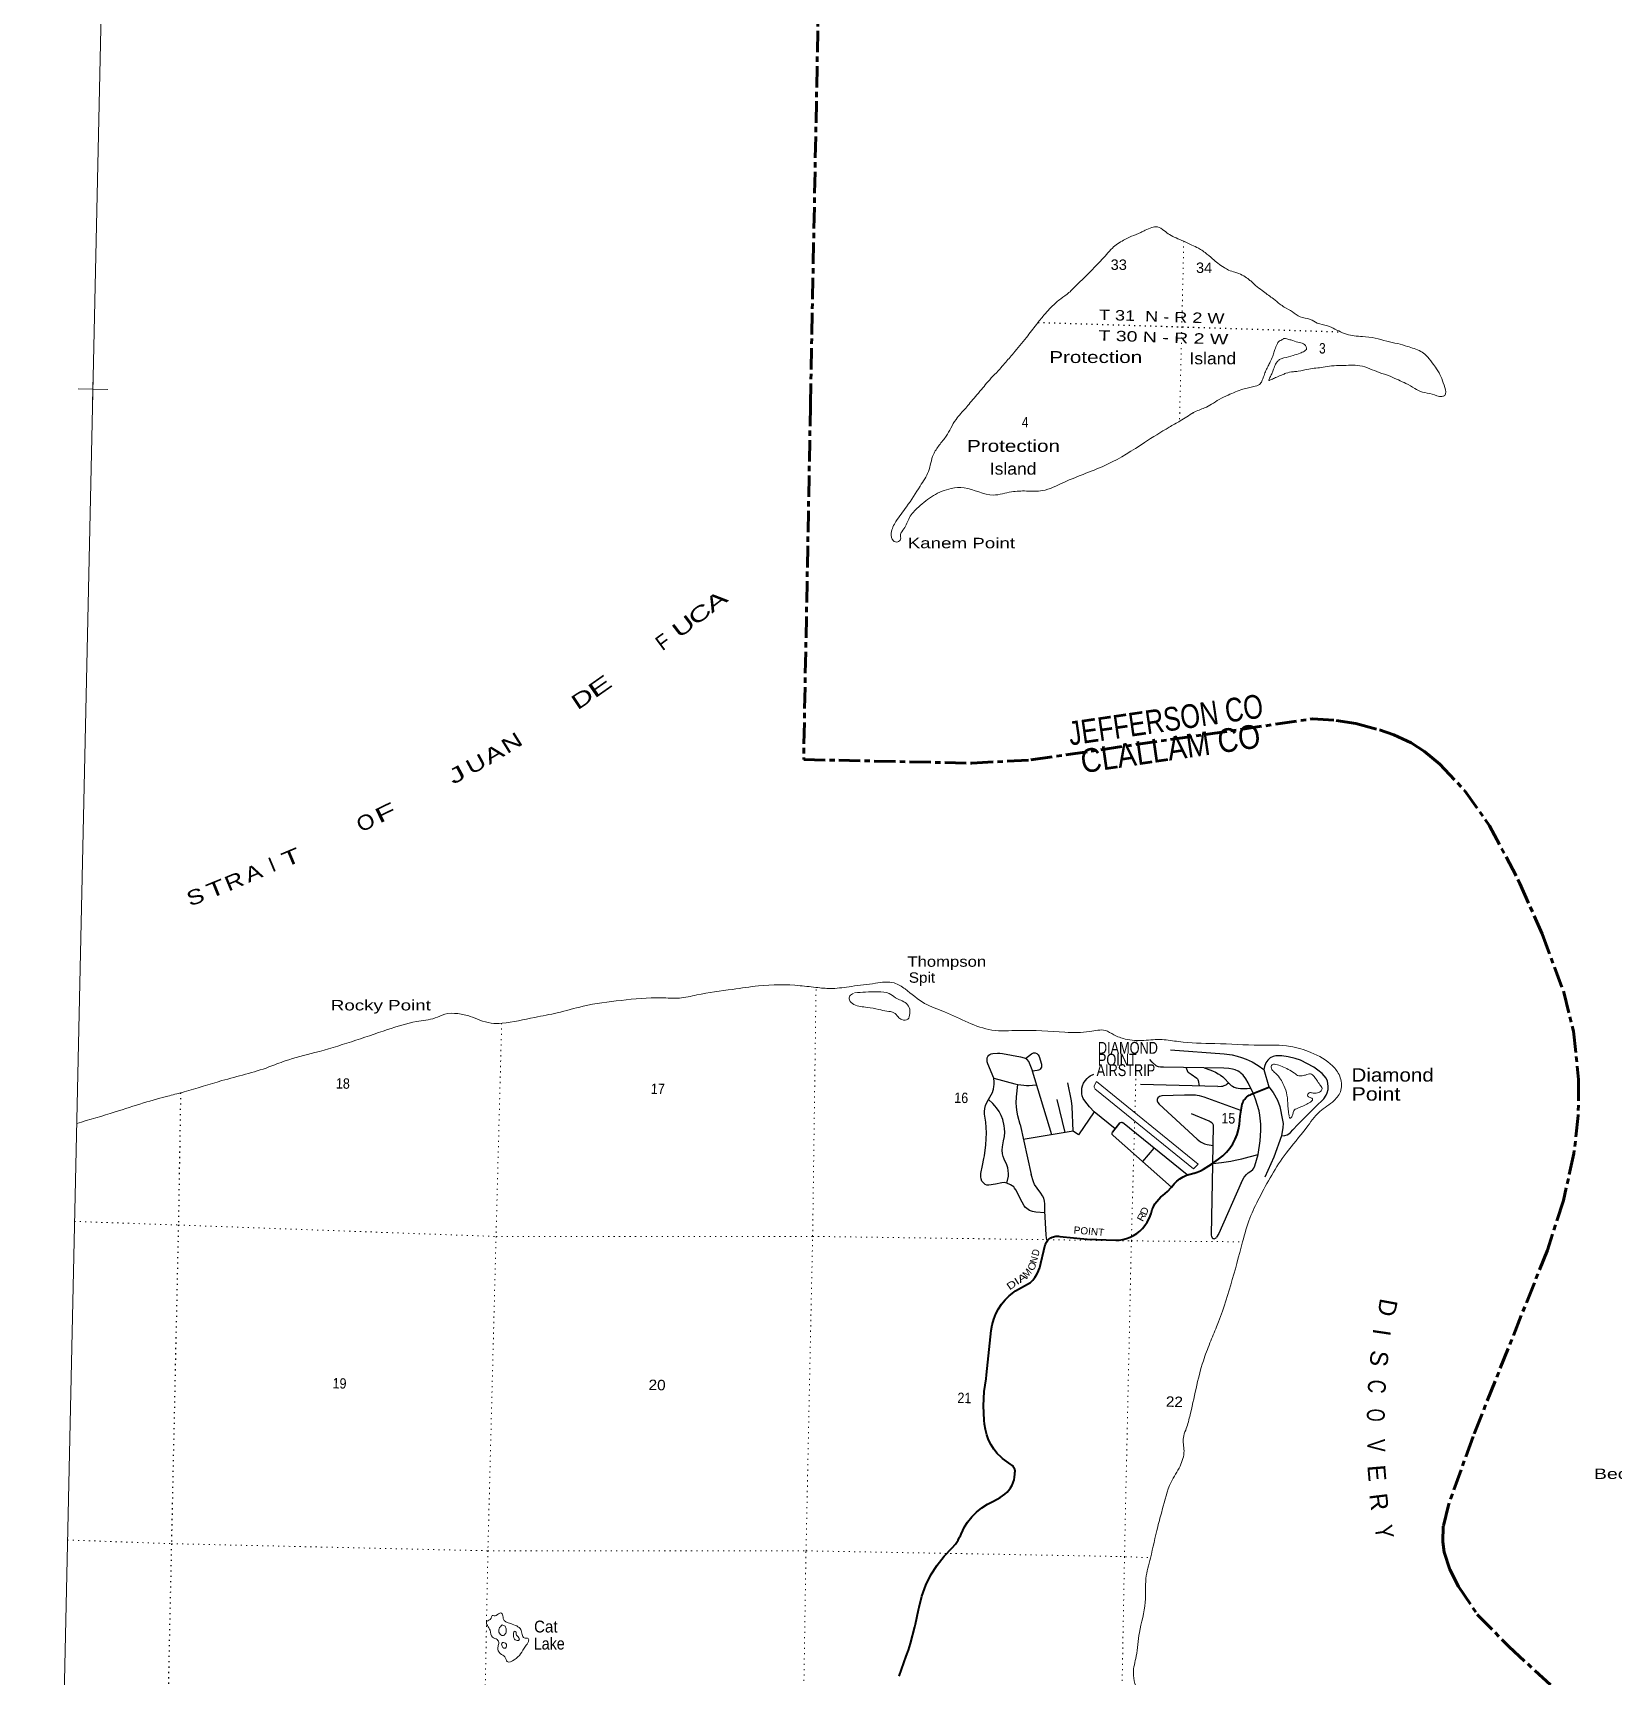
# Model space of a CAD drawing. Header units: feet. Extents: x -493433 to -244333, y 184684 to 373072.
# Drawn here: x -493183 to -466572, y 213265 to 240933 of the extents above; entities that cross this region are included whole.
import ezdxf
from ezdxf.enums import TextEntityAlignment as Align

# ---------------------------------------------------------------- set-up
doc = ezdxf.new("R2010")
doc.units = ezdxf.units.FT
doc.header["$LTSCALE"] = 60
doc.linetypes.add('DOTTED', pattern=[1.5, 0.3, -1.2])
doc.linetypes.add('LONG_DASH_SHORT_DASH', pattern=[9.9, 6, -1.2, 1.5, -1.2])
for name, color, linetype, lineweight in [('11', 7, 'LONG_DASH_SHORT_DASH', 60), ('12', 7, 'LONG_DASH_SHORT_DASH', 13), ('26', 7, 'Continuous', 40), ('27', 7, 'Continuous', 13), ('29', 7, 'Continuous', 25), ('36', 7, 'Continuous', 13), ('39', 7, 'Continuous', 13), ('4', 7, 'Continuous', 13), ('41', 7, 'Continuous', 13), ('6', 7, 'DOTTED', 25), ('7', 7, 'DOTTED', 13)]:
    doc.layers.add(name, color=color, linetype=linetype, lineweight=lineweight)
doc.layers.add('42', color=7, linetype='Continuous')

msp = doc.modelspace()

# ---------------------------------------------------------------- linework, layer by layer
at = {"layer": '11'}
msp.add_line((-480089.23, 234668.75), (-479182.72, 280614.02), dxfattribs=at)
for points in [[(-480089.23, 234668.75), (-480202.81, 228696.8), (-477369.69, 228636.13), (-476375.2, 228691.5), (-471632.82, 229381.83)], [(-471632.82, 229381.83), (-471234.72, 229356.59), (-470903.33, 229303.35), (-470506.25, 229196.03), (-470265.15, 229111.66), (-469975.95, 228980.52), (-469746.38, 228833.82), (-469488.23, 228620.65), (-469070.9, 228168.89), (-468652.1, 227583.04), (-468141.1, 226611.77), (-467769.3, 225760.6), (-467404.07, 224782.36), (-467240.76, 224124.62), (-467154.84, 223312.83), (-467159.67, 222703.33), (-467232.65, 222064.25), (-467407.43, 221272.14), (-467678.41, 220438.29), (-468931.87, 217296.94), (-469346.2, 216145.6), (-469432.54, 215789.87), (-469439.98, 215526.76), (-469415.63, 215350.2), (-469322.25, 215058.66), (-469175.82, 214774.76), (-468862.43, 214303.99), (-468327.75, 213763.83), (-466917.5, 212460.18)]]:
    msp.add_lwpolyline(points, dxfattribs=at)
at = {"layer": '26'}
msp.add_line((-472679.53, 223055.16), (-472369.45, 223183.9), dxfattribs=at)
for points in [[(-477176.19, 217814.14), (-477161.76, 218055.1), (-477131.32, 218272.59), (-477127.08, 218335.17), (-477045.53, 219085.59), (-477029.53, 219180.35), (-477003.72, 219272.9), (-476968.37, 219362.26), (-476923.87, 219447.43), (-476870.72, 219527.48), (-476809.49, 219601.54), (-476740.85, 219668.79), (-476665.56, 219728.5), (-476635.14, 219749.22), (-476382.26, 219894.51), (-476343.7, 219933.14), (-476309.39, 219975.59), (-476279.71, 220021.39), (-476254.98, 220070.04), (-476235.46, 220121.01), (-476234.28, 220124.71), (-476133.85, 220528.13), (-476133.31, 220529.8), (-476125.43, 220550.18), (-476115.46, 220569.62), (-476103.51, 220587.91), (-476089.72, 220604.86), (-476074.23, 220620.26), (-476057.21, 220633.97), (-476038.86, 220645.82), (-476019.36, 220655.69), (-475998.95, 220663.47), (-475977.83, 220669.07), (-475956.24, 220672.43), (-475934.42, 220673.52), (-475912.6, 220672.32), (-475891.03, 220668.84), (-475430.98, 220620.78), (-474948.56, 220604.81), (-474890.44, 220607.55), (-474826.93, 220616.95), (-474764.76, 220632.94), (-474704.6, 220655.34), (-474647.11, 220683.9), (-474592.92, 220718.31), (-474542.62, 220758.2), (-474496.77, 220803.14), (-474455.87, 220852.61), (-474420.36, 220906.09), (-474381.83, 220979), (-474351.13, 221055.53), (-474332.06, 221120.31), (-474312.26, 221168.55), (-474287.53, 221214.45), (-474258.13, 221257.51), (-474224.4, 221297.27), (-474186.69, 221333.28), (-474155.59, 221357.92), (-474078.58, 221423.14), (-474008.8, 221496.04), (-473963.58, 221552.7), (-473917.4, 221596.82), (-473866.86, 221635.86), (-473812.52, 221669.41), (-473754.97, 221697.09), (-473694.84, 221718.61), (-473632.79, 221733.72), (-473630.24, 221734.19), (-473629.59, 221734.35), (-473574.21, 221750.82), (-473520.85, 221773), (-473470.1, 221800.63), (-473334.9, 221883.9), (-473258.48, 221940.29), (-473215.51, 221968.81), (-473146.37, 222023.48), (-473083.32, 222085.07), (-473027.05, 222152.91), (-472978.19, 222226.26), (-472937.26, 222304.32), (-472904.71, 222386.23), (-472880.9, 222471.1), (-472866.09, 222557.98), (-472853.24, 222694.81), (-472816.78, 222893.38), (-472810.02, 222916.74), (-472800.86, 222939.26), (-472789.39, 222960.71), (-472775.74, 222980.83), (-472760.06, 222999.42), (-472742.53, 223016.27), (-472723.33, 223031.19), (-472702.68, 223044.03), (-472680.8, 223054.63), (-472679.53, 223055.16)], [(-478594.13, 213264.27), (-478479, 213601.89), (-478437.85, 213704.13), (-478406.46, 213813.46), (-478332.26, 214094.75), (-478320.09, 214139.65), (-478268.41, 214378.47), (-478259.79, 214425.32), (-478212.49, 214612.77), (-478145.86, 214794.24), (-478060.62, 214967.76), (-477957.7, 215131.42), (-477838.25, 215283.43), (-477703.56, 215422.11), (-477699.82, 215426.13), (-477647.93, 215488.59), (-477602.85, 215556.14), (-477578.22, 215603.02), (-477564.99, 215628.19), (-477553.4, 215653.02), (-477495.85, 215776.33), (-477444.53, 215854.99), (-477373.46, 215944.04), (-477293.47, 216025.16), (-477205.45, 216097.48), (-477110.34, 216160.21), (-477009.2, 216212.64), (-476895.09, 216272.74), (-476853.28, 216297.59), (-476814.3, 216326.67), (-476778.57, 216359.67), (-476746.49, 216396.22), (-476718.4, 216435.92), (-476694.61, 216478.34), (-476675.39, 216523.02), (-476660.95, 216569.46), (-476651.44, 216617.15), (-476647.07, 216664.48), (-476646.63, 216689.39), (-476643.36, 216714.48), (-476643.51, 216724.51), (-476644.92, 216736.24), (-476647.56, 216747.75), (-476651.38, 216758.92), (-476656.35, 216769.63), (-476662.41, 216779.77), (-476669.5, 216789.21), (-476677.53, 216797.87), (-476686.43, 216805.63), (-476696.09, 216812.42), (-476713.7, 216826.77), (-476856.93, 216930), (-476878.68, 216949.16), (-476942.5, 217013.73), (-476999.22, 217084.62), (-477048.22, 217161.05), (-477088.96, 217242.18), (-477121, 217327.13), (-477143.98, 217414.96), (-477157.66, 217504.71), (-477165.35, 217572.99), (-477176.19, 217814.14)]]:
    msp.add_lwpolyline(points, dxfattribs=at)
at = {"layer": '29'}
for p, q in [((-476024.88, 222379.17), (-476347.87, 223453.03)), ((-473229.15, 223193), (-474530.69, 223227.69)), ((-475940.75, 222976.05), (-475802.67, 222419.25)), ((-474956.93, 222481.54), (-475313.09, 222765.3)), ((-476559.64, 222552.04), (-476371.71, 221709.15)), ((-474877.14, 222578.73), (-475000.74, 222425.19)), ((-473745.81, 221703.82), (-474834.47, 222584.37)), ((-474992.83, 222369.64), (-474009.32, 221498.74)), ((-474304.14, 222153.58), (-474494.76, 221927.76))]:
    msp.add_line(p, q, dxfattribs=at)
for points in [[(-477000.1, 223334.35), (-477102.2, 223573.78), (-477112, 223608.12), (-477115.27, 223649), (-477112, 223676.8), (-477103.83, 223698.05), (-477085.86, 223717.67), (-477067.88, 223730.75), (-477045, 223740.57), (-477015.59, 223747.11), (-476938.79, 223753.65), (-476899.57, 223753.65), (-476852.19, 223748.74), (-476549.88, 223693.15), (-476489.42, 223676.8), (-476475.13, 223671.07), (-476463.28, 223663.71), (-476448.57, 223650.63), (-476414.26, 223609.75), (-476404.05, 223592.59), (-476347.87, 223453.03)], [(-476465.56, 223665.73), (-476366.46, 223743.02), (-476346.85, 223753.65), (-476332.15, 223757.73), (-476315.81, 223759.37), (-476303.55, 223757.73), (-476274.96, 223746.29), (-476263.52, 223738.93), (-476254.53, 223728.3), (-476239.82, 223696.42), (-476200.61, 223569.69), (-476195.7, 223544.35), (-476195.7, 223532.09), (-476198.16, 223518.19), (-476207.14, 223501.84), (-476223.48, 223482.21), (-476233.29, 223475.67), (-476247.99, 223468.31), (-476270.05, 223463.41), (-476347.87, 223453.03)], [(-472625.69, 223070.97), (-472715.57, 223254.1), (-472756.02, 223323.6), (-472803.81, 223381.64), (-472839.36, 223419.25), (-472859.38, 223434.78), (-472885.51, 223450.32), (-472935.77, 223471.58), (-472982.34, 223484.66), (-473041.98, 223492.83), (-473130.62, 223499.37), (-474143.74, 223515.72), (-474195.62, 223520.63), (-474225.44, 223525.53), (-474246.28, 223530.44), (-474267.52, 223541.89), (-474333.29, 223600.75), (-474375.8, 223648.3)], [(-474025.47, 223811.77), (-473120.02, 223741.36), (-472987.66, 223723.38), (-472905.95, 223705.39), (-472829.15, 223680.86), (-472749.08, 223651.43), (-472652.67, 223607.28), (-472549.73, 223546.78), (-472453.32, 223481.38)], [(-472155.39, 222359.61), (-472099.55, 222369.49), (-472063.6, 222380.93), (-472033.37, 222397.28), (-472003.96, 222420.17), (-471964.74, 222462.69), (-471879.77, 222550.98), (-471582.37, 222851.85), (-471445.11, 222985.93), (-471402.62, 223044.8), (-471386.28, 223084.04), (-471369.94, 223142.9), (-471369.94, 223198.5), (-471379.74, 223280.25), (-471405.89, 223332.58), (-471471.25, 223411.07), (-471543.15, 223469.93), (-471615.05, 223515.71), (-471837.28, 223633.44), (-471928.79, 223666.15), (-472043.17, 223692.31), (-472151.02, 223708.66), (-472252.33, 223708.66), (-472294.82, 223698.85), (-472347.11, 223672.69), (-472389.59, 223633.44), (-472419.01, 223590.93), (-472441.88, 223528.8), (-472453.32, 223481.38)], [(-477092.4, 222972.86), (-477044.19, 223051.34), (-477024.99, 223091.41), (-477013.14, 223128.2), (-477008.65, 223147.82), (-477000.07, 223193.6), (-476996.39, 223228.76), (-476995.17, 223268.82), (-477000.1, 223334.35)], [(-477000.1, 223334.35), (-476645.88, 223237.76), (-476595.23, 223226.31), (-476495.55, 223213.23), (-476448.57, 223209.96), (-476404.04, 223209.96), (-476350.12, 223213.23), (-476279.6, 223221.84)], [(-475313.09, 222765.3), (-475391.75, 222848.6), (-475468.55, 222948.34), (-475495.11, 222987.58), (-475512.67, 223033.37), (-475517.98, 223067.7), (-475520.84, 223126.57), (-475517.57, 223162.54), (-475506.54, 223205.05), (-475489.8, 223245.94), (-475462.42, 223288.45), (-475430.97, 223327.69), (-475408.5, 223348.95), (-475378.68, 223370.21), (-475316.34, 223401.76)], [(-473763.12, 223509.06), (-473737.27, 223447.05), (-473731.97, 223438.87), (-473725.83, 223432.33), (-473680.08, 223401.27), (-473582.04, 223330.96), (-473573.46, 223323.59), (-473565.29, 223310.51), (-473559.16, 223293.35), (-473545.55, 223201.43)], [(-473460.07, 223504.69), (-473363.9, 223474.02), (-473318.96, 223457.67), (-473270.75, 223433.96), (-473224.18, 223407.8), (-473183.33, 223382.46), (-473145.75, 223353.84), (-473113.07, 223323.59), (-473046.89, 223254.1)], [(-472453.32, 223481.38), (-472369.98, 223188.69), (-472294.82, 223090.58), (-472222.92, 222963.04), (-472186.97, 222858.39), (-472137.95, 222626.2), (-472131.41, 222570.61), (-472134.68, 222501.93), (-472155.39, 222359.61)], [(-476559.64, 222552.04), (-476598.09, 222698.16), (-476614.43, 222792.99), (-476620.97, 222856.76), (-476622.6, 222913.99), (-476617.7, 223020.28), (-476596.12, 223226.5)], [(-475664.69, 222438.57), (-475684.25, 222853.5), (-475695.69, 222949.98), (-475752.97, 223252.44)], [(-472841.17, 222786.63), (-473461.52, 223013.74), (-473536.69, 223036.63), (-473576.72, 223043.17), (-473605.32, 223046.44), (-473788.33, 223046.44), (-474173.97, 223033.36), (-474209.1, 223025.18), (-474239.33, 223003.93), (-474253.22, 222976.13), (-474249.14, 222951.61), (-474236.88, 222922.17), (-474216.45, 222892.74), (-473579.17, 222307.36), (-473521.97, 222261.57), (-473487.66, 222241.96), (-473454.97, 222227.24), (-473409.23, 222215.79), (-473306.49, 222200.21)], [(-473229.15, 223193), (-473164.54, 223195.23), (-473144.93, 223199.32), (-473119.6, 223207.5), (-473086.92, 223223.03), (-473069.76, 223236.11), (-473046.89, 223254.1)], [(-473046.89, 223254.1), (-473002.36, 223209.95), (-472981.94, 223195.23), (-472954.16, 223180.51), (-472922.29, 223170.7), (-472887.98, 223164.98), (-472846.31, 223158.44), (-472811.18, 223155.99), (-472737.64, 223156.81), (-472672.28, 223163.35)], [(-472550.87, 222050.18), (-472514.58, 222279.56), (-472508.86, 222362.95), (-472503.14, 222456.16), (-472504.77, 222560.8), (-472514.58, 222657.28), (-472521.11, 222711.24), (-472534.19, 222779.91), (-472593.01, 222979.4), (-472625.69, 223070.97)], [(-476782.06, 221567.19), (-476821.14, 221574.81), (-476867.72, 221573.18), (-476972.3, 221550.29), (-477086.68, 221530.66), (-477118.54, 221532.3), (-477145.51, 221543.75), (-477187.99, 221579.72), (-477200.25, 221597.71), (-477214.14, 221638.58), (-477219.86, 221672.92), (-477220.67, 221730.15), (-477194.53, 221864.23), (-477168.38, 221978.69), (-477157.76, 222022.84), (-477135.7, 222210.88), (-477125.9, 222410.37), (-477135.7, 222590.23), (-477155.31, 222727.58), (-477157.75, 222771.73), (-477152.04, 222822.42), (-477141.41, 222869.84), (-477129.17, 222900.91), (-477092.4, 222972.86)], [(-476782.06, 221567.19), (-476755.79, 221681.1), (-476753.33, 221723.62), (-476759.05, 221775.94), (-476766.41, 221823.36), (-476781.93, 221874.05), (-476827.68, 221968.89), (-476843.21, 222011.4), (-476855.46, 222057.19), (-476859.55, 222117.69), (-476857.1, 222178.18), (-476848.93, 222212.52), (-476837.49, 222276.29), (-476822.78, 222353.15), (-476817.88, 222423.45), (-476818.69, 222485.59), (-476824.42, 222528.1), (-476850.56, 222636.02), (-476875.88, 222706.33), (-476912.66, 222773.37), (-476955.95, 222835.51), (-476981.29, 222868.21), (-477016.41, 222904.18), (-477092.4, 222972.86)], [(-475313.09, 222765.3), (-475576, 222377.54), (-475663.6, 222437.82)], [(-473301.53, 222540.1), (-473312.82, 222564.08), (-473329.98, 222582.07), (-473355.3, 222598.42), (-473375.73, 222608.23), (-473672.15, 222732.61)], [(-474992.83, 222369.64), (-475006.11, 222386.67), (-475009.38, 222396.48), (-475008.56, 222407.11), (-475000.74, 222425.19), (-474877.14, 222578.73), (-474865.58, 222586.97), (-474853.33, 222590.24), (-474845.15, 222588.61), (-474834.47, 222584.37)], [(-473332.47, 220659.94), (-473336.8, 220696.47), (-473311.19, 221877.72), (-473301.53, 222540.1)], [(-475664.69, 222438.57), (-475663.6, 222437.82), (-476504.21, 222300.34)], [(-472155.39, 222359.61), (-472286.65, 222004.85), (-472436.98, 221664.74)], [(-473313.63, 221896.94), (-473168.2, 221914.93), (-473008.06, 221937.82), (-472936.17, 221950.9), (-472825.05, 221975.43), (-472699.23, 222006.5), (-472550.87, 222050.18)], [(-472836.08, 221570.99), (-472785.01, 221664.75), (-472746.61, 221712.17), (-472717.2, 221736.7), (-472673.08, 221767.76), (-472641.21, 221792.29), (-472622.43, 221816.82), (-472608.53, 221857.7), (-472550.87, 222050.18)], [(-476100.27, 220592.86), (-476112.78, 220646.06), (-476121.77, 220691.85), (-476144.65, 221100.63), (-476141.38, 221218.36), (-476147.09, 221264.14), (-476160.99, 221309.93), (-476179.77, 221349.17), (-476206.74, 221394.96), (-476268.83, 221479.98), (-476315.4, 221540.48), (-476334.2, 221584.63), (-476371.71, 221709.15)], [(-476142.67, 221065.3), (-476294.98, 221074.47), (-476321.12, 221079.37), (-476348.9, 221087.55), (-476401.19, 221107.17), (-476424.07, 221120.25), (-476446.95, 221138.24), (-476466.56, 221156.22), (-476487.8, 221180.75), (-476525.38, 221246.15), (-476633.23, 221452.18), (-476651.2, 221483.25), (-476665.91, 221501.24), (-476692.06, 221520.86), (-476719.84, 221537.21), (-476782.06, 221567.19)], [(-472836.08, 221570.99), (-473211.35, 220719.78), (-473248.63, 220657.37)], [(-473332.47, 220659.94), (-473325.06, 220644.42), (-473314.44, 220635.43), (-473303, 220630.52), (-473290.75, 220629.7), (-473278.49, 220632.16), (-473268.69, 220637.06), (-473256.43, 220646.87), (-473248.63, 220657.37)]]:
    msp.add_lwpolyline(points, dxfattribs=at)
at = {"layer": '36'}
msp.add_lwpolyline([(-475270.08, 223277.91), (-473559.09, 221883.48), (-473638.53, 221804), (-475274.2, 223129.96), (-475291.81, 223146.68), (-475307.15, 223167.45), (-475311.67, 223183.71), (-475310.31, 223202.22)], close=True, dxfattribs=at)
at = {"layer": '39'}
msp.add_line((-473641.26, 234542.65), (-473651.3, 234532.07), dxfattribs=at)
for points in [[(-477473.73, 234612.91), (-477399.63, 234706.71), (-477312.16, 234807.21), (-477210.03, 234927.48), (-477122.4, 235034.03), (-477016.35, 235150.15), (-476902.14, 235270.08), (-476818.81, 235366.66), (-476670.9, 235538.13), (-476564.47, 235668.38), (-476451.82, 235804.51), (-476282.43, 236023.84), (-476157.19, 236177.78), (-476036.54, 236311.66), (-475947.44, 236397.98), (-475873.29, 236454.42), (-475735.28, 236559.53), (-475669.02, 236622.27), (-475579.76, 236714.63), (-475424.47, 236861.66), (-475312.32, 236979.63), (-475102.52, 237201.84), (-475004.75, 237310.12), (-474817.61, 237442.1), (-474684.74, 237506.96), (-474527.7, 237571.14), (-474452.03, 237609.37), (-474341.94, 237652.67), (-474244.78, 237666.04), (-474135.57, 237604.35), (-474042.7, 237535.05), (-473933.32, 237479.41), (-473801.73, 237425.16), (-473664.36, 237360.64), (-473552.97, 237304.94), (-473519.22, 237285.8), (-473444.04, 237233.16), (-473317.87, 237128.57), (-473229.2, 237053.33), (-473122.34, 236979.59), (-473046.88, 236937.04), (-472940.92, 236903.72), (-472817.28, 236853.73), (-472726.15, 236794.57), (-472674.81, 236754.73), (-472564.65, 236654.64), (-472457.9, 236576.86), (-472376.95, 236513.96), (-472291.92, 236452.96), (-472183.44, 236365.03), (-472110.17, 236316.49), (-471973.25, 236235.82), (-471844.45, 236153.38), (-471672.27, 236108.06), (-471555, 236046.14), (-471382.83, 236000.82), (-471320.98, 235976.84), (-471062.09, 235858.35), (-470794.94, 235820.42), (-470577.88, 235794.01), (-470385.77, 235740.05), (-470199.33, 235700.38), (-470035.27, 235653.28), (-469811.76, 235568.12), (-469724.78, 235505.04), (-469617.46, 235374.74), (-469547.54, 235277.82), (-469503.14, 235205.86), (-469459.36, 235111.71), (-469407.11, 234958.74), (-469406.64, 234829.48), (-469455.56, 234810.68), (-469619.84, 234849.71), (-469784.23, 234884.71), (-469913.7, 234942.94), (-470060.53, 235029.95), (-470187.98, 235088.12), (-470327.36, 235152.69), (-470513.2, 235214.56), (-470666.73, 235277.52), (-470838.8, 235326.87), (-471143.17, 235331.54), (-471312.76, 235324.27), (-471456.55, 235302.13), (-471695.31, 235272.61), (-471877.83, 235235.42), (-471954.68, 235227.52), (-472082.45, 235200.88), (-472145.7, 235174.41), (-472237.48, 235136.65), (-472306.94, 235104.3), (-472357.87, 235085.56), (-472370.07, 235081.87), (-472367.83, 235089.89), (-472350.55, 235131.8), (-472320.67, 235191.54), (-472296.83, 235251.44)], [(-472296.83, 235251.44), (-472264.27, 235335.33), (-472247.2, 235369.18), (-472220.01, 235404.75), (-472176.75, 235437.85), (-472117.7, 235458.38), (-471959.2, 235502.31), (-471843.29, 235537.37), (-471769.63, 235575.65), (-471738.63, 235603.04), (-471768.64, 235684.68), (-471854.45, 235717.43), (-471964.44, 235750.87), (-472032.45, 235770.99), (-472066.48, 235780.04), (-472114.73, 235785.46), (-472157.77, 235760.44), (-472196.66, 235739.34), (-472232.31, 235689.87), (-472266.94, 235604.02), (-472289.21, 235527.91), (-472304.42, 235487.95), (-472345.32, 235394.2), (-472379.46, 235326.51), (-472417.9, 235248.85), (-472450.51, 235162.94), (-472480.84, 235087.06), (-472516.87, 235023.46), (-472529.3, 235011.7), (-472625, 234978.09), (-472714.33, 234956.41), (-472807.8, 234930.81), (-472932.05, 234885.89), (-473056.52, 234832.9), (-473205.73, 234760.43), (-473335.01, 234679.3), (-473451.64, 234618.01), (-473543.37, 234582.26), (-473641.26, 234542.65)], [(-477473.73, 234612.91), (-477637.25, 234424.42), (-477725.27, 234279.01), (-477802.98, 234143.46), (-477921.38, 233990.69), (-478017.73, 233833.36), (-478102.96, 233548.49), (-478241.71, 233301.25), (-478471.45, 232953.12), (-478648.5, 232704.75), (-478727.63, 232508.63), (-478692.35, 232380.52), (-478620.29, 232360.64), (-478570.83, 232407.97), (-478573.06, 232484.79), (-478516.43, 232580.43), (-478423.35, 232770.16), (-478270.11, 232948.37), (-478017.77, 233142.43), (-477718.86, 233260.65), (-477501.03, 233271.68), (-477008.26, 233150.98), (-476702.81, 233204.39), (-476452.66, 233218.7), (-476184.58, 233224.51), (-475822.74, 233363.47), (-475086.3, 233669.36), (-474463.31, 234034.5), (-474048.29, 234293.41), (-473864.53, 234398.18), (-473641.26, 234542.65)], [(-492445.29, 222571.12), (-491798.57, 222763.7), (-491319.57, 222916.06), (-490883.6, 223037.11), (-490636.3, 223101.99), (-489999.3, 223291.03), (-489208.23, 223520.89), (-488935.87, 223623.57), (-488435, 223763.29), (-487209.12, 224150.59), (-486724.5, 224284.63), (-486410.8, 224345.93), (-486246.15, 224408.72), (-486026.31, 224419.71), (-485817.89, 224372.37), (-485656.17, 224309.98), (-485465.98, 224259.03), (-485282.65, 224258.75), (-484732.39, 224356.91), (-484351.87, 224432.79), (-483918.15, 224543.79), (-483277.23, 224641.83), (-482601.29, 224686.52), (-482295.2, 224681.33), (-482003.89, 224733.05), (-481399.3, 224827.91), (-480962.78, 224886.31), (-480263.63, 224890.05), (-479962.22, 224856.68), (-479720.79, 224842.92), (-479399.66, 224877.78), (-478993.48, 224930.84), (-478679.09, 224935.55), (-478496.12, 224834.27), (-478167.36, 224592.18), (-477832.26, 224448.93), (-477431.51, 224269.79), (-477035.58, 224143.29), (-476580.44, 224136.6), (-475803.51, 224106.18), (-475386.2, 224118.58), (-475121.92, 224134.57), (-474980.52, 224064.57), (-474790.84, 223991.42), (-474475.1, 223967.82), (-474166.52, 223982.77), (-473889.32, 223947.96), (-473281.67, 223915.46), (-472518.75, 223889.41), (-472007.56, 223867.27), (-471661.4, 223766.19), (-471296.01, 223539.39), (-471177.11, 223368.91), (-471156.51, 223130.03), (-471271.4, 222954.96), (-471513.48, 222768.73), (-471741.53, 222493.29), (-472079.83, 222068.92), (-472532.64, 221313.91), (-472687.56, 220978.15), (-472811.77, 220577.03), (-473250.19, 219144.89), (-473361.27, 218874.77), (-473473.05, 218574.37), (-473702.54, 217634.29), (-473770.3, 217407.6), (-473809.51, 217281.24), (-473798.6, 217058.76), (-473865.05, 216801.73), (-474016.49, 216528.52), (-474164.31, 216065.32), (-474241.49, 215780.26), (-474364.65, 215251.84), (-474439.12, 214910.15), (-474450.53, 214508.38), (-474549.11, 213997.56), (-474602.75, 213598.81), (-474651.65, 213317.13), (-474560.97, 212973.57), (-474467.88, 212732.98), (-474412.95, 212497.34), (-474289.28, 212272.2), (-473711.4, 211569.68), (-473558.4, 211220.61), (-473340.58, 210886.18), (-473074.02, 210568.78), (-472480.43, 210021.45), (-472175.07, 209812.23), (-471866.52, 209653.44), (-471303.87, 209419.98), (-470933.4, 209324.38), (-470878.68, 209252.39), (-470790.37, 209238.18), (-470595.62, 209209.35), (-470115.98, 209044.52), (-469637.65, 208823.14), (-469228.47, 208659.96)], [(-479345, 224768.95), (-479163, 224781.95), (-478950, 224787.95), (-478762, 224756.95), (-478656, 224687.95), (-478568, 224643.95), (-478474, 224587.95), (-478418, 224493.95), (-478418, 224418.95), (-478449, 224324.95), (-478549, 224317.95), (-478614, 224365.95), (-478683, 224434.95), (-478802, 224459.95), (-478940, 224490.95), (-479131, 224524.95), (-479357, 224574.95), (-479433, 224649.95), (-479426, 224718.95), (-479364, 224756.95)], [(-472028, 222699.95), (-472044, 222802.95), (-472050, 222909.95), (-472075, 223090.95), (-472132, 223244.95), (-472188, 223338.95), (-472279, 223435.95), (-472326, 223498.95), (-472316, 223557.95), (-472257, 223563.95), (-472147, 223529.95), (-472044, 223479.95), (-471940, 223416.95), (-471865, 223372.95), (-471831, 223372.95), (-471752, 223385.95), (-471668, 223404.95), (-471605, 223357.95), (-471561, 223300.95), (-471511, 223222.95), (-471474, 223156.95), (-471502, 223106.95), (-471571, 223081.95), (-471640, 223084.95), (-471693, 223084.95), (-471718, 223040.95), (-471674, 223006.95), (-471633, 222981.95), (-471652, 222943.95), (-471731, 222896.95), (-471818, 222852.95), (-471906, 222818.95), (-471940, 222796.95), (-471962, 222740.95), (-471984, 222680.95), (-472016, 222655.95), (-472028, 222689.95)], [(-485447.83, 214286.73), (-485381.34, 214287.19), (-485303.79, 214329.81), (-485266.66, 214280.44), (-485263.72, 214233.91), (-485136.8, 214148.09), (-484967.87, 214049.16), (-484943.68, 213963.74), (-484910.72, 213908.41), (-484840.49, 213896.66), (-484837.64, 213846.08), (-484887.8, 213768.48), (-484969.4, 213639.08), (-485076.46, 213540.59), (-485196.06, 213509.06), (-485234.49, 213588.76), (-485313.75, 213645.17), (-485353.72, 213745.11), (-485337.98, 213815.44), (-485362.64, 213880.67), (-485444.34, 213918.96), (-485481.87, 214037.02), (-485528.4, 214114.89), (-485541.88, 214182.97), (-485502.12, 214205.18), (-485447.83, 214286.73)], [(-485279.85, 214127.08), (-485331.7, 214063.66), (-485327.4, 213988.81), (-485267.94, 213947), (-485227.01, 213974.32), (-485211.31, 214042.64), (-485232.05, 214103.74), (-485279.85, 214127.08)], [(-485080.81, 214023.4), (-485090.57, 213950.9), (-485062.11, 213875.48), (-485028.12, 213864.58), (-484991.55, 213877.86), (-484991.22, 213892), (-485010.55, 213926.8), (-485041.91, 213963.9), (-485044.95, 214006.4), (-485080.81, 214023.4)], [(-485272.7, 213829.94), (-485216.65, 213814.48), (-485209.63, 213769.86), (-485224.53, 213735.87), (-485254.73, 213736.58), (-485280.2, 213767.49), (-485289.47, 213802.05), (-485272.7, 213829.94)]]:
    msp.add_spline(points, degree=3, dxfattribs=at)
at = {"layer": '4'}
for p, q in [((-492166.76, 235181.42), (-492177.42, 234681.54)), ((-491922.15, 234926.15), (-492422.04, 234936.81))]:
    msp.add_line(p, q, dxfattribs=at)
msp.add_lwpolyline([(-489136.84, 372822.34), (-458570.27, 372170.54), (-428002.84, 371560.78), (-397434.59, 370993.07), (-366865.58, 370467.41), (-336295.9, 369983.8), (-305725.57, 369542.24), (-275154.66, 369142.74), (-244583.22, 368785.28), (-246606.46, 184933.95), (-277430.78, 185294.37), (-308254.58, 185697.19), (-339077.78, 186142.4), (-369900.35, 186630.01), (-400722.22, 187160.02), (-431543.33, 187732.42), (-462363.63, 188347.22), (-493183.05, 189004.41)], close=True, dxfattribs=at)
msp.add_lwpolyline([(-489136.84, 372822.34), (-458570.27, 372170.54), (-428002.84, 371560.78), (-397434.59, 370993.07), (-366865.58, 370467.41), (-336295.9, 369983.8), (-305725.57, 369542.24), (-275154.66, 369142.74), (-244583.22, 368785.28), (-246606.46, 184933.95), (-277430.78, 185294.37), (-308254.58, 185697.19), (-339077.78, 186142.4), (-369900.35, 186630.01), (-400722.22, 187160.02), (-431543.33, 187732.42), (-462363.63, 188347.22), (-493183.05, 189004.41)], close=True, dxfattribs=at)
at = {"layer": '6'}
msp.add_line((-476256.02, 236057.05), (-471169.44, 235899.18), dxfattribs=at)
msp.add_lwpolyline([(-490695.13, 223085.85), (-490733.06, 220859.76), (-490850.46, 215494.7), (-490965.57, 210141.7), (-491079.85, 204738.18), (-491158.46, 199481.29), (-491314.61, 194320.76), (-491344.6, 193795.04), (-491663.69, 188971.01)], dxfattribs=at)
at = {"layer": '7'}
for p, q in [((-473802.24, 237425.38), (-473870.49, 234536.13)), ((-473870.49, 234536.13), (-473875.35, 234393.89)), ((-474592.07, 223967.94), (-474593.42, 223918.92)), ((-474609.92, 223319.42), (-474625.47, 222754.45))]:
    msp.add_line(p, q, dxfattribs=at)
for points in [[(-480455.5, 204538.43), (-480248.51, 209943.81), (-480163.83, 215374.29), (-480052.1, 220668.78), (-479994.58, 224859.82)], [(-485288.72, 224257.85), (-485383.54, 220667.52), (-485520.62, 215375.22), (-485623.17, 210042.13), (-485736.84, 204664.85)], [(-474629.96, 222591.49), (-474684.97, 220592.87), (-474801.29, 215274.24), (-474900.64, 209819.86), (-475055.66, 204355.18)], [(-492480.5, 220921.01), (-490733.06, 220859.76), (-485383.54, 220667.52), (-480052.1, 220668.78), (-474684.97, 220592.87), (-472811.61, 220577.56)], [(-492598.57, 215557.04), (-490850.46, 215494.7), (-485520.62, 215375.22), (-480163.83, 215374.29), (-474875.5, 215278.78), (-474363.29, 215257.75)]]:
    msp.add_lwpolyline(points, dxfattribs=at)

# ---------------------------------------------------------------- texts
at = {"layer": '12'}
for s, width, p in [('JEFFERSON CO', 0.8, (-475713.6, 228933.19)), ('CLALLAM CO', 0.9, (-475507.03, 228465.8))]:
    msp.add_text(s, height=400, rotation=8.282, dxfattribs=dict(at, width=width)).set_placement(p)
at = {"layer": '27'}
for s, rotation, width, p in [('D', 65.377, 1.1, (-474410.35, 221071.86)), ('R', 61.201, 1.2, (-474461.17, 220966.57)), ('N', 74.291, 0.95, (-476269.22, 220259.06)), ('D', 74.291, 0.95, (-476237.83, 220381.16)), ('I', 32.355, 1.4, (-476582.8, 219862.8)), ('A', 32.875, 1.45, (-476492.32, 219920.63)), ('O', 62.447, 1.15, (-476305.45, 220139.72)), ('D', 34.287, 1.35, (-476670.97, 219802.4))]:
    msp.add_text(s, height=120, rotation=rotation, dxfattribs=dict(at, width=width)).set_placement(p, align=Align.CENTER)
at = {"layer": '27', "width": 1.05}
msp.add_text('POINT', height=120, rotation=355.036, dxfattribs=at).set_placement((-475660.79, 220718.85))
at = {"layer": '27'}
msp.add_text('M', height=120, rotation=46.98, dxfattribs=at).set_placement((-476397.96, 220009.89), align=Align.CENTER)
at = {"layer": '36', "width": 0.8}
for s, p in [('DIAMOND', (-475248.48, 223743.08)), ('AIRSTRIP', (-475270.15, 223367.34)), ('POINT', (-475248.47, 223544.38))]:
    msp.add_text(s, height=200, dxfattribs=at).set_placement(p)
at = {"layer": '41'}
for s, height, rotation, width, p in [('C', 250, 37.563, 1.55, (-481879.32, 231052.11)), ('A', 250, 37.563, 1.65, (-481603.44, 231264.28)), ('U', 250, 37.563, 1.55, (-482151.3, 230842.94)), ('E', 250, 35.034, 1.75, (-483564.84, 229829.19)), ('D', 250, 33.725, 1.5, (-483860.45, 229623.73)), ('N', 250, 31.92, 1.4, (-485053.68, 228873.6)), ('A', 250, 30.69, 1.45, (-485358.09, 228686.13)), ('J', 250, 28.676, 1.65, (-485986.6, 228335.85)), ('U', 250, 28.676, 1.35, (-485661.39, 228513.71)), ('O', 250, 25.803, 1.15, (-487524.37, 227530.78)), ('F', 250, 25.803, 1.7, (-487193.32, 227690.84)), ('T', 250, 22.793, 1.5, (-488787.09, 226936.01)), ('A', 250, 22.793, 1.25, (-489421.6, 226673.4)), ('T', 250, 22.116, 1.5, (-490056.22, 226407.98)), ('R', 250, 22.793, 1.3, (-489745.12, 226533.43)), ('S', 250, 19.803, 1.3, (-490404.16, 226271.31)), ('C', 300, 266.199, 0.8, (-470700.22, 218150.31)), ('O', 300, 269.194, 0.7, (-470718.75, 217661.06)), ('V', 300, 272.203, 0.8, (-470711.13, 217140.56)), ('E', 300, 274.927, 1.05, (-470700.23, 216670.29)), ('Y', 300, 279.056, 0.85, (-470574.95, 215671.07))]:
    msp.add_text(s, height=height, rotation=rotation, dxfattribs=dict(at, width=width)).set_placement(p, align=Align.CENTER)
for s, height, rotation, p in [('F', 250, 36.381, (-482499.54, 230578.95)), ('I', 250, 22.793, (-489108.14, 226814.01)), ('D', 300, 259.582, (-470518.67, 219495.67)), ('I', 300, 261.649, (-470615.91, 219073.74)), ('S', 300, 263.706, (-470661.26, 218629)), ('R', 300, 276.997, (-470662.33, 216181))]:
    msp.add_text(s, height=height, rotation=rotation, dxfattribs=at).set_placement(p, align=Align.CENTER)
for s, width, p in [('Cat', 0.95, (-484742.96, 213999.25)), ('Lake', 0.9, (-484748.54, 213712.54))]:
    msp.add_text(s, height=200, dxfattribs=dict(at, width=width)).set_placement(p)
at = {"layer": '42'}
for s, height, width, p in [('Protection', 200, 1.3, (-476068.05, 235373.91)), ('Island', 200, 1.1, (-473705.8, 235352.27)), ('Protection', 200, 1.3, (-477452.38, 233878.09)), ('Island', 200, 1.1, (-477069.08, 233494.11)), ('Kanem Point', 175, 1.35, (-478452, 232255.45)), ('Thompson', 175, 1.2, (-478457, 225208.45)), ('Spit', 175, 1.1, (-478433, 224939.45)), ('Rocky Point', 175, 1.35, (-488166, 224473.45)), ('Diamond', 225, 1.15, (-470977.97, 223274.81)), ('Point', 225, 1.2, (-470977.97, 222954.59)), ('Beckett', 175, 1.4, (-466895, 216584.45))]:
    msp.add_text(s, height=height, dxfattribs=dict(at, width=width)).set_placement(p)
at = {"layer": '6'}
for s, width, p in [('T 31  N - R 2 W', 1.3, (-475232.91, 236100.34)), ('T 30 N - R 2 W', 1.4, (-475240.2, 235752.32))]:
    msp.add_text(s, height=175, rotation=358.222, dxfattribs=dict(at, width=width)).set_placement(p)
at = {"layer": '7'}
for s, width, p in [('33', 1.05, (-475034.15, 236941.94)), ('34', 1.05, (-473596.34, 236890.7)), ('3', 0.85, (-471523.62, 235533.91)), ('4', 0.85, (-476528.74, 234291.76))]:
    msp.add_text(s, height=175, dxfattribs=dict(at, width=width)).set_placement(p)
for s, width, p in [('18', 0.9, (-488081.32, 223159.14)), ('17', 0.9, (-482777.57, 223068.29)), ('16', 0.9, (-477668.62, 222917.65)), ('15', 0.9, (-473171.26, 222572.27)), ('19', 0.9, (-488138.1, 218109.67)), ('20', 1.1, (-482816.15, 218083.31)), ('21', 0.9, (-477616.19, 217864.52)), ('22', 1.1, (-474105.58, 217801.36))]:
    msp.add_text(s, height=175, rotation=358.651, dxfattribs=dict(at, width=width)).set_placement(p)

doc.saveas('drawing.dxf')
